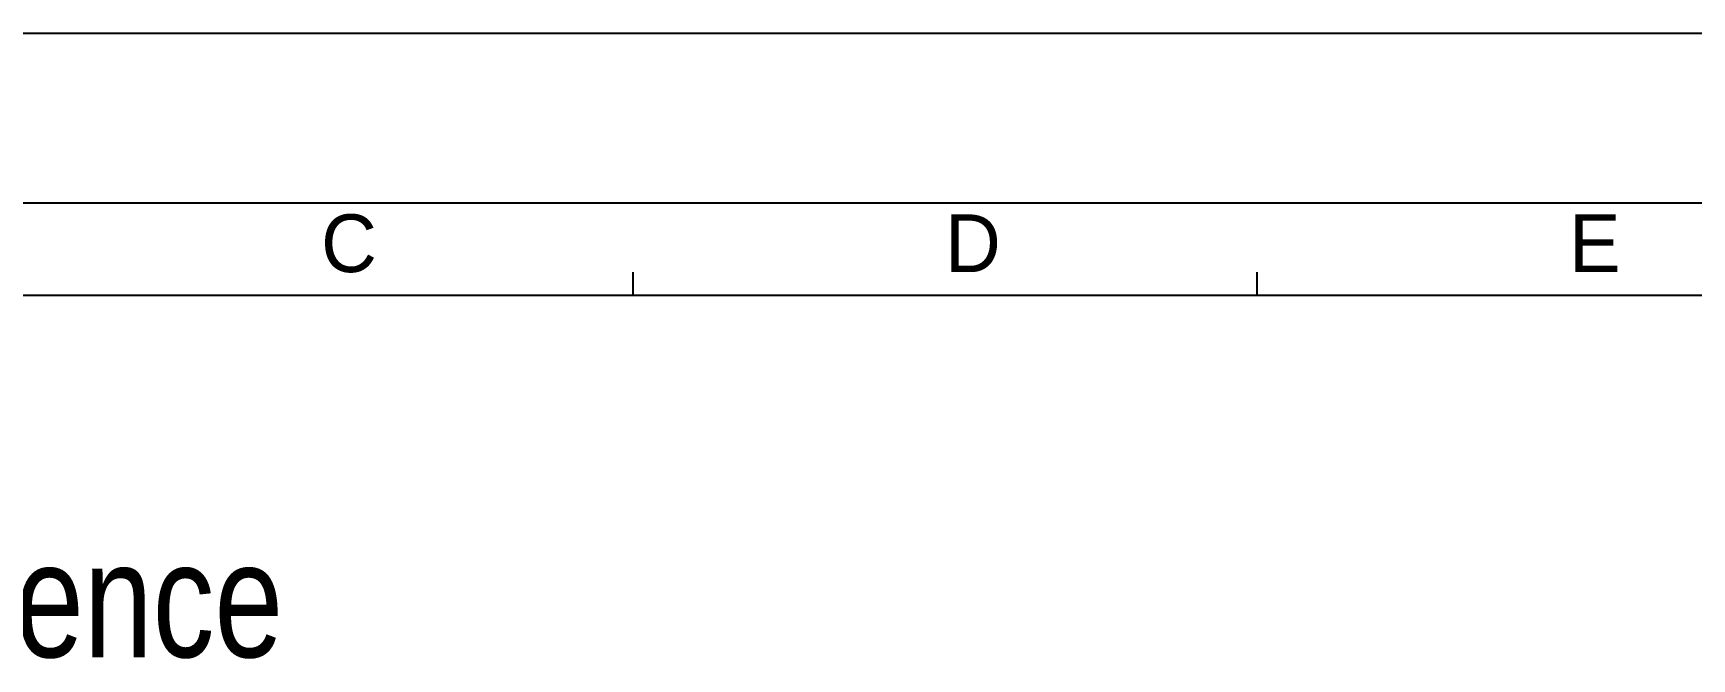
# Model space of a CAD drawing. Header units: millimetres. Extents: x 0 to 594, y 0 to 420.
# Drawn here: x 136.5 to 280.1, y 365.8 to 420 of the extents above; entities that cross this region are included whole.
import ezdxf

# ---------------------------------------------------------------- set-up
doc = ezdxf.new("R2010")
doc.units = ezdxf.units.MM
doc.header["$LTSCALE"] = 32.67
doc.layers.get('0').update_dxf_attribs({"linetype": 'CONTINUOUS'})
doc.styles.get("Standard").update_dxf_attribs({"font": 'txt', "width": 0.8})
doc.styles.add('TEXTSTYLE_2', font='txt')

msp = doc.modelspace()

# ---------------------------------------------------------------- linework, layer by layer
at = {"color": 7, "linetype": 'CONTINUOUS'}
for p, q in [((0, 420), (594, 420)), ((20.422, 405.309), (571.422, 405.309)), ((188.422, 397.309), (188.422, 399.309)), ((242.422, 397.309), (242.422, 399.309)), ((26.422, 397.309), (564.922, 397.309))]:
    msp.add_line(p, q, dxfattribs=at)

# ---------------------------------------------------------------- texts
at = {"color": 7, "linetype": 'CONTINUOUS', "char_height": 5, "width": 5, "attachment_point": 1, "line_spacing_factor": 0.9, "style": 'TEXTSTYLE_2'}
for s, insert in [('C', (161.422, 404.309)), ('D', (215.422, 404.309)), ('E', (269.422, 404.309))]:
    msp.add_mtext(s, dxfattribs=dict(at, insert=insert))
at = {"color": 7, "linetype": 'CONTINUOUS', "insert": (48.722, 375.962), "char_height": 10, "width": 184, "attachment_point": 1, "line_spacing_factor": 0.9}
msp.add_mtext('Locations for reference', dxfattribs=at)

doc.saveas('drawing.dxf')
